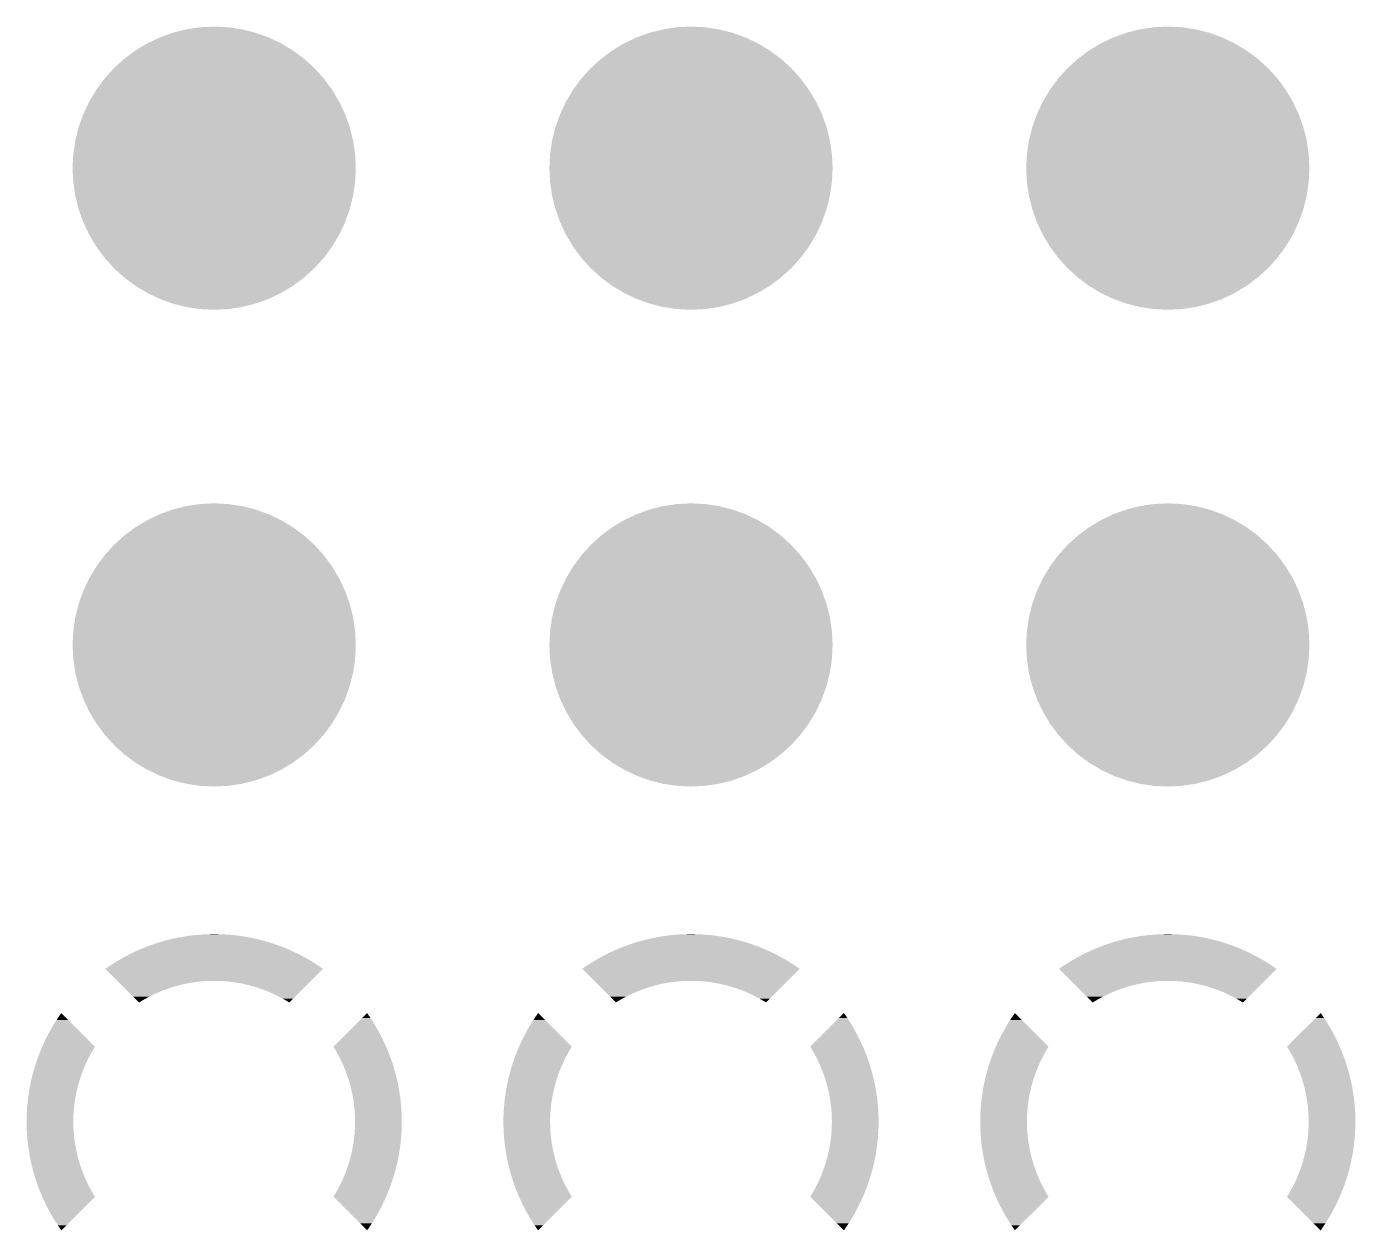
# Model space of a CAD drawing. Extents: x 295 to 953, y 10 to 290.
# Drawn here: x 731.5 to 738.58, y 123.09 to 129.51 of the extents above; entities that cross this region are included whole.
import ezdxf

# ---------------------------------------------------------------- set-up
doc = ezdxf.new("R2010")
doc.units = 0
doc.header["$LTSCALE"] = 5
doc.header["$MEASUREMENT"] = 0
doc.layers.get('0').update_dxf_attribs({"linetype": 'CONTINUOUS', "lineweight": 25})

msp = doc.modelspace()

# ---------------------------------------------------------------- linework, layer by layer
at = {"const_width": 0.7544}
for points in [[(732.1225, 128.7533, 1), (732.8769, 128.7533, 1)], [(734.6625, 128.7533, 1), (735.4169, 128.7533, 1)], [(737.2025, 128.7533, 1), (737.9569, 128.7533, 1)], [(732.1225, 126.2133, 1), (732.8769, 126.2133, 1)], [(734.6625, 126.2133, 1), (735.4169, 126.2133, 1)], [(737.2025, 126.2133, 1), (737.9569, 126.2133, 1)]]:
    msp.add_lwpolyline(points, format="xyb", close=True, dxfattribs=at)
for points in [[(732.3347, 124.6588), (732.3519, 124.6618), (732.6661, 124.6588), (732.6457, 124.6618)], [(732.3519, 124.6618), (732.3799, 124.6653), (732.6457, 124.6618), (732.6215, 124.6653)], [(732.3799, 124.6653), (732.3967, 124.6675), (732.6215, 124.6653), (732.6003, 124.6675)], [(732.3967, 124.6675), (732.4258, 124.6698), (732.6003, 124.6675), (732.5767, 124.6698)], [(732.4258, 124.6698), (732.4416, 124.6711), (732.5767, 124.6698), (732.5533, 124.6711)], [(732.4416, 124.6711), (732.4747, 124.6723), (732.5533, 124.6711), (732.5317, 124.6723)], [(732.4747, 124.6723), (732.4866, 124.6727), (732.5317, 124.6723), (732.4866, 124.6727)], [(734.8747, 124.6588), (734.8919, 124.6618), (735.2061, 124.6588), (735.1857, 124.6618)], [(734.8919, 124.6618), (734.9199, 124.6653), (735.1857, 124.6618), (735.1615, 124.6653)], [(734.9199, 124.6653), (734.9367, 124.6675), (735.1615, 124.6653), (735.1403, 124.6675)], [(734.9367, 124.6675), (734.9658, 124.6698), (735.1403, 124.6675), (735.1167, 124.6698)], [(734.9658, 124.6698), (734.9816, 124.6711), (735.1167, 124.6698), (735.0933, 124.6711)], [(734.9816, 124.6711), (735.0147, 124.6723), (735.0933, 124.6711), (735.0717, 124.6723)], [(735.0147, 124.6723), (735.0266, 124.6727), (735.0717, 124.6723), (735.0266, 124.6727)], [(737.4147, 124.6588), (737.4319, 124.6618), (737.7461, 124.6588), (737.7257, 124.6618)], [(737.4319, 124.6618), (737.4599, 124.6653), (737.7257, 124.6618), (737.7015, 124.6653)], [(737.4599, 124.6653), (737.4767, 124.6675), (737.7015, 124.6653), (737.6803, 124.6675)], [(737.4767, 124.6675), (737.5058, 124.6698), (737.6803, 124.6675), (737.6567, 124.6698)], [(737.5058, 124.6698), (737.5216, 124.6711), (737.6567, 124.6698), (737.6333, 124.6711)], [(737.5216, 124.6711), (737.5547, 124.6723), (737.6333, 124.6711), (737.6117, 124.6723)], [(737.5547, 124.6723), (737.5666, 124.6727), (737.6117, 124.6723), (737.5666, 124.6727)], [(732.0931, 124.5864), (732.1178, 124.5967), (732.9056, 124.5864), (732.8822, 124.5967)], [(732.1178, 124.5967), (732.1347, 124.6038), (732.8822, 124.5967), (732.864, 124.6038)], [(732.1347, 124.6038), (732.1599, 124.613), (732.864, 124.6038), (732.8402, 124.613)], [(732.1599, 124.613), (732.177, 124.6193), (732.8402, 124.613), (732.8216, 124.6193)], [(732.177, 124.6193), (732.2027, 124.6274), (732.8216, 124.6193), (732.7975, 124.6274)], [(732.2027, 124.6274), (732.22, 124.6329), (732.7975, 124.6274), (732.7785, 124.6329)], [(732.22, 124.6329), (732.2462, 124.6399), (732.7785, 124.6329), (732.7542, 124.6399)], [(732.2462, 124.6399), (732.2635, 124.6445), (732.7542, 124.6399), (732.7348, 124.6445)], [(732.2635, 124.6445), (732.2902, 124.6503), (732.7348, 124.6445), (732.7103, 124.6503)], [(732.2902, 124.6503), (732.3075, 124.6541), (732.7103, 124.6503), (732.6905, 124.6541)], [(732.3075, 124.6541), (732.3347, 124.6588), (732.6905, 124.6541), (732.6661, 124.6588)], [(734.6331, 124.5864), (734.6578, 124.5967), (735.4456, 124.5864), (735.4222, 124.5967)], [(734.6578, 124.5967), (734.6747, 124.6038), (735.4222, 124.5967), (735.404, 124.6038)], [(734.6747, 124.6038), (734.6999, 124.613), (735.404, 124.6038), (735.3802, 124.613)], [(734.6999, 124.613), (734.717, 124.6193), (735.3802, 124.613), (735.3616, 124.6193)], [(734.717, 124.6193), (734.7427, 124.6274), (735.3616, 124.6193), (735.3375, 124.6274)], [(734.7427, 124.6274), (734.76, 124.6329), (735.3375, 124.6274), (735.3185, 124.6329)], [(734.76, 124.6329), (734.7862, 124.6399), (735.3185, 124.6329), (735.2942, 124.6399)], [(734.7862, 124.6399), (734.8035, 124.6445), (735.2942, 124.6399), (735.2748, 124.6445)], [(734.8035, 124.6445), (734.8302, 124.6503), (735.2748, 124.6445), (735.2503, 124.6503)], [(734.8302, 124.6503), (734.8475, 124.6541), (735.2503, 124.6503), (735.2305, 124.6541)], [(734.8475, 124.6541), (734.8747, 124.6588), (735.2305, 124.6541), (735.2061, 124.6588)], [(737.1731, 124.5864), (737.1978, 124.5967), (737.9856, 124.5864), (737.9622, 124.5967)], [(737.1978, 124.5967), (737.2147, 124.6038), (737.9622, 124.5967), (737.944, 124.6038)], [(737.2147, 124.6038), (737.2399, 124.613), (737.944, 124.6038), (737.9202, 124.613)], [(737.2399, 124.613), (737.257, 124.6193), (737.9202, 124.613), (737.9016, 124.6193)], [(737.257, 124.6193), (737.2827, 124.6274), (737.9016, 124.6193), (737.8775, 124.6274)], [(737.2827, 124.6274), (737.3, 124.6329), (737.8775, 124.6274), (737.8585, 124.6329)], [(737.3, 124.6329), (737.3262, 124.6399), (737.8585, 124.6329), (737.8342, 124.6399)], [(737.3262, 124.6399), (737.3435, 124.6445), (737.8342, 124.6399), (737.8148, 124.6445)], [(737.3435, 124.6445), (737.3702, 124.6503), (737.8148, 124.6445), (737.7903, 124.6503)], [(737.3702, 124.6503), (737.3875, 124.6541), (737.7903, 124.6503), (737.7705, 124.6541)], [(737.3875, 124.6541), (737.4147, 124.6588), (737.7705, 124.6541), (737.7461, 124.6588)], [(731.9582, 124.5131), (731.9737, 124.5232), (733.0416, 124.5131), (733.0252, 124.5232)], [(731.9737, 124.5232), (731.9966, 124.5367), (733.0252, 124.5232), (733.0032, 124.5367)], [(731.9966, 124.5367), (732.0126, 124.546), (733.0032, 124.5367), (732.9863, 124.546)], [(732.0126, 124.546), (732.0361, 124.5585), (732.9863, 124.546), (732.9638, 124.5585)], [(732.0361, 124.5585), (732.0524, 124.5671), (732.9638, 124.5585), (732.9464, 124.5671)], [(732.0524, 124.5671), (732.0765, 124.5785), (732.9464, 124.5671), (732.9234, 124.5785)], [(732.0765, 124.5785), (732.0931, 124.5864), (732.9234, 124.5785), (732.9056, 124.5864)], [(734.4982, 124.5131), (734.5137, 124.5232), (735.5816, 124.5131), (735.5652, 124.5232)], [(734.5137, 124.5232), (734.5366, 124.5367), (735.5652, 124.5232), (735.5432, 124.5367)], [(734.5366, 124.5367), (734.5526, 124.546), (735.5432, 124.5367), (735.5263, 124.546)], [(734.5526, 124.546), (734.5761, 124.5585), (735.5263, 124.546), (735.5038, 124.5585)], [(734.5761, 124.5585), (734.5924, 124.5671), (735.5038, 124.5585), (735.4864, 124.5671)], [(734.5924, 124.5671), (734.6165, 124.5785), (735.4864, 124.5671), (735.4634, 124.5785)], [(734.6165, 124.5785), (734.6331, 124.5864), (735.4634, 124.5785), (735.4456, 124.5864)], [(737.0382, 124.5131), (737.0537, 124.5232), (738.1216, 124.5131), (738.1052, 124.5232)], [(737.0537, 124.5232), (737.0766, 124.5367), (738.1052, 124.5232), (738.0832, 124.5367)], [(737.0766, 124.5367), (737.0926, 124.546), (738.0832, 124.5367), (738.0663, 124.546)], [(737.0926, 124.546), (737.1161, 124.5585), (738.0663, 124.546), (738.0438, 124.5585)], [(737.1161, 124.5585), (737.1324, 124.5671), (738.0438, 124.5585), (738.0264, 124.5671)], [(737.1324, 124.5671), (737.1565, 124.5785), (738.0264, 124.5671), (738.0034, 124.5785)], [(737.1565, 124.5785), (737.1731, 124.5864), (738.0034, 124.5785), (737.9856, 124.5864)], [(731.9205, 124.4878), (731.9359, 124.4986), (733.0789, 124.4878), (733.063, 124.4986)], [(731.9845, 124.4238), (731.9205, 124.4878), (733.0149, 124.4238), (733.0789, 124.4878)], [(731.9359, 124.4986), (731.9582, 124.5131), (733.063, 124.4986), (733.0416, 124.5131)], [(734.4605, 124.4878), (734.4759, 124.4986), (735.6189, 124.4878), (735.603, 124.4986)], [(734.5245, 124.4238), (734.4605, 124.4878), (735.5549, 124.4238), (735.6189, 124.4878)], [(734.4759, 124.4986), (734.4982, 124.5131), (735.603, 124.4986), (735.5816, 124.5131)], [(737.0005, 124.4878), (737.0159, 124.4986), (738.1589, 124.4878), (738.143, 124.4986)], [(737.0645, 124.4238), (737.0005, 124.4878), (738.0949, 124.4238), (738.1589, 124.4878)], [(737.0159, 124.4986), (737.0382, 124.5131), (738.143, 124.4986), (738.1216, 124.5131)], [(731.9859, 124.4224), (731.9845, 124.4238), (732.4528, 124.4224), (732.4918, 124.4238)], [(731.9893, 124.419), (731.9859, 124.4224), (732.4139, 124.419), (732.4528, 124.4224)], [(731.9948, 124.4135), (731.9893, 124.419), (732.3752, 124.4135), (732.4139, 124.419)], [(732.0023, 124.406), (731.9948, 124.4135), (732.3369, 124.406), (732.3752, 124.4135)], [(732.0117, 124.3965), (732.0023, 124.406), (732.299, 124.3965), (732.3369, 124.406)], [(732.0231, 124.3851), (732.0117, 124.3965), (732.2617, 124.3851), (732.299, 124.3965)], [(732.0365, 124.3718), (732.0231, 124.3851), (732.225, 124.3718), (732.2617, 124.3851)], [(732.5309, 124.4232), (732.4918, 124.4238), (733.0143, 124.4232), (733.0149, 124.4238)], [(732.5698, 124.4206), (732.5309, 124.4232), (733.0117, 124.4206), (733.0143, 124.4232)], [(732.6086, 124.4159), (732.5698, 124.4206), (733.007, 124.4159), (733.0117, 124.4206)], [(732.6471, 124.4093), (732.6086, 124.4159), (733.0004, 124.4093), (733.007, 124.4159)], [(732.6852, 124.4006), (732.6471, 124.4093), (732.9917, 124.4006), (733.0004, 124.4093)], [(732.7227, 124.39), (732.6852, 124.4006), (732.9811, 124.39), (732.9917, 124.4006)], [(732.7597, 124.3774), (732.7227, 124.39), (732.9685, 124.3774), (732.9811, 124.39)], [(734.5259, 124.4224), (734.5245, 124.4238), (734.9928, 124.4224), (735.0318, 124.4238)], [(734.5293, 124.419), (734.5259, 124.4224), (734.9539, 124.419), (734.9928, 124.4224)], [(734.5348, 124.4135), (734.5293, 124.419), (734.9152, 124.4135), (734.9539, 124.419)], [(734.5423, 124.406), (734.5348, 124.4135), (734.8769, 124.406), (734.9152, 124.4135)], [(734.5517, 124.3965), (734.5423, 124.406), (734.839, 124.3965), (734.8769, 124.406)], [(734.5631, 124.3851), (734.5517, 124.3965), (734.8017, 124.3851), (734.839, 124.3965)], [(734.5765, 124.3718), (734.5631, 124.3851), (734.765, 124.3718), (734.8017, 124.3851)], [(735.0709, 124.4232), (735.0318, 124.4238), (735.5543, 124.4232), (735.5549, 124.4238)], [(735.1098, 124.4206), (735.0709, 124.4232), (735.5517, 124.4206), (735.5543, 124.4232)], [(735.1486, 124.4159), (735.1098, 124.4206), (735.547, 124.4159), (735.5517, 124.4206)], [(735.1871, 124.4093), (735.1486, 124.4159), (735.5404, 124.4093), (735.547, 124.4159)], [(735.2252, 124.4006), (735.1871, 124.4093), (735.5317, 124.4006), (735.5404, 124.4093)], [(735.2627, 124.39), (735.2252, 124.4006), (735.5211, 124.39), (735.5317, 124.4006)], [(735.2997, 124.3774), (735.2627, 124.39), (735.5085, 124.3774), (735.5211, 124.39)], [(737.0659, 124.4224), (737.0645, 124.4238), (737.5328, 124.4224), (737.5718, 124.4238)], [(737.0693, 124.419), (737.0659, 124.4224), (737.4939, 124.419), (737.5328, 124.4224)], [(737.0748, 124.4135), (737.0693, 124.419), (737.4552, 124.4135), (737.4939, 124.419)], [(737.0823, 124.406), (737.0748, 124.4135), (737.4169, 124.406), (737.4552, 124.4135)], [(737.0917, 124.3965), (737.0823, 124.406), (737.379, 124.3965), (737.4169, 124.406)], [(737.1031, 124.3851), (737.0917, 124.3965), (737.3417, 124.3851), (737.379, 124.3965)], [(737.1165, 124.3718), (737.1031, 124.3851), (737.305, 124.3718), (737.3417, 124.3851)], [(737.6109, 124.4232), (737.5718, 124.4238), (738.0943, 124.4232), (738.0949, 124.4238)], [(737.6498, 124.4206), (737.6109, 124.4232), (738.0917, 124.4206), (738.0943, 124.4232)], [(737.6886, 124.4159), (737.6498, 124.4206), (738.087, 124.4159), (738.0917, 124.4206)], [(737.7271, 124.4093), (737.6886, 124.4159), (738.0804, 124.4093), (738.087, 124.4159)], [(737.7652, 124.4006), (737.7271, 124.4093), (738.0717, 124.4006), (738.0804, 124.4093)], [(737.8027, 124.39), (737.7652, 124.4006), (738.0611, 124.39), (738.0717, 124.4006)], [(737.8397, 124.3774), (737.8027, 124.39), (738.0485, 124.3774), (738.0611, 124.39)], [(732.0517, 124.3566), (732.0365, 124.3718), (732.189, 124.3566), (732.225, 124.3718)], [(732.0688, 124.3395), (732.0517, 124.3566), (732.1539, 124.3395), (732.189, 124.3566)], [(732.0877, 124.3206), (732.0688, 124.3395), (732.1197, 124.3206), (732.1539, 124.3395)], [(732.0998, 124.3085), (732.0877, 124.3206), (732.0998, 124.3085), (732.1197, 124.3206)], [(732.796, 124.3629), (732.7597, 124.3774), (732.954, 124.3629), (732.9685, 124.3774)], [(732.8314, 124.3466), (732.796, 124.3629), (732.9377, 124.3466), (732.954, 124.3629)], [(732.866, 124.3284), (732.8314, 124.3466), (732.9195, 124.3284), (732.9377, 124.3466)], [(732.8996, 124.3085), (732.866, 124.3284), (732.8996, 124.3085), (732.9195, 124.3284)], [(734.5917, 124.3566), (734.5765, 124.3718), (734.729, 124.3566), (734.765, 124.3718)], [(734.6088, 124.3395), (734.5917, 124.3566), (734.6939, 124.3395), (734.729, 124.3566)], [(734.6277, 124.3206), (734.6088, 124.3395), (734.6597, 124.3206), (734.6939, 124.3395)], [(734.6398, 124.3085), (734.6277, 124.3206), (734.6398, 124.3085), (734.6597, 124.3206)], [(735.336, 124.3629), (735.2997, 124.3774), (735.494, 124.3629), (735.5085, 124.3774)], [(735.3714, 124.3466), (735.336, 124.3629), (735.4777, 124.3466), (735.494, 124.3629)], [(735.406, 124.3284), (735.3714, 124.3466), (735.4595, 124.3284), (735.4777, 124.3466)], [(735.4396, 124.3085), (735.406, 124.3284), (735.4396, 124.3085), (735.4595, 124.3284)], [(737.1317, 124.3566), (737.1165, 124.3718), (737.269, 124.3566), (737.305, 124.3718)], [(737.1488, 124.3395), (737.1317, 124.3566), (737.2339, 124.3395), (737.269, 124.3566)], [(737.1677, 124.3206), (737.1488, 124.3395), (737.1997, 124.3206), (737.2339, 124.3395)], [(737.1798, 124.3085), (737.1677, 124.3206), (737.1798, 124.3085), (737.1997, 124.3206)], [(737.876, 124.3629), (737.8397, 124.3774), (738.034, 124.3629), (738.0485, 124.3774)], [(737.9114, 124.3466), (737.876, 124.3629), (738.0177, 124.3466), (738.034, 124.3629)], [(737.946, 124.3284), (737.9114, 124.3466), (737.9995, 124.3284), (738.0177, 124.3466)], [(737.9796, 124.3085), (737.946, 124.3284), (737.9796, 124.3085), (737.9995, 124.3284)], [(731.6599, 124.2152), (731.6852, 124.2525), (731.7225, 124.2152), (731.6852, 124.2525)], [(733.2879, 124.2262), (733.3142, 124.2525), (733.3323, 124.2262), (733.3142, 124.2525)], [(734.1999, 124.2152), (734.2252, 124.2525), (734.2625, 124.2152), (734.2252, 124.2525)], [(735.8279, 124.2262), (735.8542, 124.2525), (735.8723, 124.2262), (735.8542, 124.2525)], [(736.7399, 124.2152), (736.7652, 124.2525), (736.8025, 124.2152), (736.7652, 124.2525)], [(738.3679, 124.2262), (738.3942, 124.2525), (738.4123, 124.2262), (738.3942, 124.2525)], [(731.6145, 124.1374), (731.6363, 124.1768), (731.8003, 124.1374), (731.7609, 124.1768)], [(731.6363, 124.1768), (731.6599, 124.2152), (731.7609, 124.1768), (731.7225, 124.2152)], [(733.2106, 124.149), (733.2498, 124.1881), (733.3787, 124.149), (733.3564, 124.1881)], [(733.2498, 124.1881), (733.2879, 124.2262), (733.3564, 124.1881), (733.3323, 124.2262)], [(734.1545, 124.1374), (734.1763, 124.1768), (734.3403, 124.1374), (734.3009, 124.1768)], [(734.1763, 124.1768), (734.1999, 124.2152), (734.3009, 124.1768), (734.2625, 124.2152)], [(735.7506, 124.149), (735.7898, 124.1881), (735.9187, 124.149), (735.8964, 124.1881)], [(735.7898, 124.1881), (735.8279, 124.2262), (735.8964, 124.1881), (735.8723, 124.2262)], [(736.6945, 124.1374), (736.7163, 124.1768), (736.8803, 124.1374), (736.8409, 124.1768)], [(736.7163, 124.1768), (736.7399, 124.2152), (736.8409, 124.1768), (736.8025, 124.2152)], [(738.2906, 124.149), (738.3298, 124.1881), (738.4587, 124.149), (738.4364, 124.1881)], [(738.3298, 124.1881), (738.3679, 124.2262), (738.4364, 124.1881), (738.4123, 124.2262)], [(731.584, 124.0732), (731.5945, 124.097), (731.8645, 124.0732), (731.8407, 124.097)], [(731.5945, 124.097), (731.6145, 124.1374), (731.8407, 124.097), (731.8003, 124.1374)], [(733.1349, 124.0732), (733.1705, 124.1089), (733.4156, 124.0732), (733.3993, 124.1089)], [(733.1705, 124.1089), (733.2106, 124.149), (733.3993, 124.1089), (733.3787, 124.149)], [(734.124, 124.0732), (734.1345, 124.097), (734.4045, 124.0732), (734.3807, 124.097)], [(734.1345, 124.097), (734.1545, 124.1374), (734.3807, 124.097), (734.3403, 124.1374)], [(735.6749, 124.0732), (735.7105, 124.1089), (735.9556, 124.0732), (735.9393, 124.1089)], [(735.7105, 124.1089), (735.7506, 124.149), (735.9393, 124.1089), (735.9187, 124.149)], [(736.664, 124.0732), (736.6745, 124.097), (736.9445, 124.0732), (736.9207, 124.097)], [(736.6745, 124.097), (736.6945, 124.1374), (736.9207, 124.097), (736.8803, 124.1374)], [(738.2149, 124.0732), (738.2505, 124.1089), (738.4956, 124.0732), (738.4793, 124.1089)], [(738.2505, 124.1089), (738.2906, 124.149), (738.4793, 124.1089), (738.4587, 124.149)], [(731.56, 124.0138), (731.57, 124.0396), (731.831, 124.0138), (731.8446, 124.0396)], [(731.57, 124.0396), (731.5763, 124.0558), (731.8446, 124.0396), (731.8542, 124.0558)], [(731.5763, 124.0558), (731.584, 124.0732), (731.8542, 124.0558), (731.8645, 124.0732)], [(733.1381, 124.0679), (733.1349, 124.0732), (733.418, 124.0679), (733.4156, 124.0732)], [(733.1509, 124.0465), (733.1381, 124.0679), (733.4266, 124.0465), (733.418, 124.0679)], [(733.1619, 124.0261), (733.1509, 124.0465), (733.4349, 124.0261), (733.4266, 124.0465)], [(733.1695, 124.0121), (733.1619, 124.0261), (733.4398, 124.0121), (733.4349, 124.0261)], [(734.1, 124.0138), (734.11, 124.0396), (734.371, 124.0138), (734.3846, 124.0396)], [(734.11, 124.0396), (734.1163, 124.0558), (734.3846, 124.0396), (734.3942, 124.0558)], [(734.1163, 124.0558), (734.124, 124.0732), (734.3942, 124.0558), (734.4045, 124.0732)], [(735.6781, 124.0679), (735.6749, 124.0732), (735.958, 124.0679), (735.9556, 124.0732)], [(735.6909, 124.0465), (735.6781, 124.0679), (735.9666, 124.0465), (735.958, 124.0679)], [(735.7019, 124.0261), (735.6909, 124.0465), (735.9749, 124.0261), (735.9666, 124.0465)], [(735.7095, 124.0121), (735.7019, 124.0261), (735.9798, 124.0121), (735.9749, 124.0261)], [(736.64, 124.0138), (736.65, 124.0396), (736.911, 124.0138), (736.9246, 124.0396)], [(736.65, 124.0396), (736.6563, 124.0558), (736.9246, 124.0396), (736.9342, 124.0558)], [(736.6563, 124.0558), (736.664, 124.0732), (736.9342, 124.0558), (736.9445, 124.0732)], [(738.2181, 124.0679), (738.2149, 124.0732), (738.498, 124.0679), (738.4956, 124.0732)], [(738.2309, 124.0465), (738.2181, 124.0679), (738.5066, 124.0465), (738.498, 124.0679)], [(738.2419, 124.0261), (738.2309, 124.0465), (738.5149, 124.0261), (738.5066, 124.0465)], [(738.2495, 124.0121), (738.2419, 124.0261), (738.5198, 124.0121), (738.5149, 124.0261)], [(731.5347, 123.9333), (731.5452, 123.9696), (731.7956, 123.9333), (731.8101, 123.9696)], [(731.5452, 123.9696), (731.5456, 123.9711), (731.8101, 123.9696), (731.8108, 123.9711)], [(731.5456, 123.9711), (731.557, 124.005), (731.8108, 123.9711), (731.8264, 124.005)], [(731.557, 124.005), (731.56, 124.0138), (731.8264, 124.005), (731.831, 124.0138)], [(733.183, 123.9836), (733.1695, 124.0121), (733.4498, 123.9836), (733.4398, 124.0121)], [(733.1862, 123.9768), (733.183, 123.9836), (733.4519, 123.9768), (733.4498, 123.9836)], [(733.201, 123.9407), (733.1862, 123.9768), (733.4628, 123.9407), (733.4519, 123.9768)], [(734.0747, 123.9333), (734.0852, 123.9696), (734.3356, 123.9333), (734.3501, 123.9696)], [(734.0852, 123.9696), (734.0856, 123.9711), (734.3501, 123.9696), (734.3508, 123.9711)], [(734.0856, 123.9711), (734.097, 124.005), (734.3508, 123.9711), (734.3664, 124.005)], [(734.097, 124.005), (734.1, 124.0138), (734.3664, 124.005), (734.371, 124.0138)], [(735.723, 123.9836), (735.7095, 124.0121), (735.9898, 123.9836), (735.9798, 124.0121)], [(735.7262, 123.9768), (735.723, 123.9836), (735.9919, 123.9768), (735.9898, 123.9836)], [(735.741, 123.9407), (735.7262, 123.9768), (736.0028, 123.9407), (735.9919, 123.9768)], [(736.6147, 123.9333), (736.6252, 123.9696), (736.8756, 123.9333), (736.8901, 123.9696)], [(736.6252, 123.9696), (736.6256, 123.9711), (736.8901, 123.9696), (736.8908, 123.9711)], [(736.6256, 123.9711), (736.637, 124.005), (736.8908, 123.9711), (736.9064, 124.005)], [(736.637, 124.005), (736.64, 124.0138), (736.9064, 124.005), (736.911, 124.0138)], [(738.263, 123.9836), (738.2495, 124.0121), (738.5298, 123.9836), (738.5198, 124.0121)], [(738.2662, 123.9768), (738.263, 123.9836), (738.5319, 123.9768), (738.5298, 123.9836)], [(738.281, 123.9407), (738.2662, 123.9768), (738.5428, 123.9407), (738.5319, 123.9768)], [(731.5178, 123.8588), (731.5227, 123.884), (731.7724, 123.8588), (731.7795, 123.884)], [(731.5227, 123.884), (731.5256, 123.8963), (731.7795, 123.884), (731.783, 123.8963)], [(731.5256, 123.8963), (731.5331, 123.9278), (731.783, 123.8963), (731.7937, 123.9278)], [(731.5331, 123.9278), (731.5347, 123.9333), (731.7937, 123.9278), (731.7956, 123.9333)], [(733.2011, 123.9404), (733.201, 123.9407), (733.4628, 123.9404), (733.4628, 123.9407)], [(733.214, 123.9038), (733.2011, 123.9404), (733.4721, 123.9038), (733.4628, 123.9404)], [(733.2161, 123.8967), (733.214, 123.9038), (733.4739, 123.8967), (733.4721, 123.9038)], [(733.225, 123.8664), (733.2161, 123.8967), (733.4801, 123.8664), (733.4739, 123.8967)], [(734.0578, 123.8588), (734.0627, 123.884), (734.3124, 123.8588), (734.3195, 123.884)], [(734.0627, 123.884), (734.0656, 123.8963), (734.3195, 123.884), (734.323, 123.8963)], [(734.0656, 123.8963), (734.0731, 123.9278), (734.323, 123.8963), (734.3337, 123.9278)], [(734.0731, 123.9278), (734.0747, 123.9333), (734.3337, 123.9278), (734.3356, 123.9333)], [(735.7411, 123.9404), (735.741, 123.9407), (736.0028, 123.9404), (736.0028, 123.9407)], [(735.754, 123.9038), (735.7411, 123.9404), (736.0121, 123.9038), (736.0028, 123.9404)], [(735.7561, 123.8967), (735.754, 123.9038), (736.0139, 123.8967), (736.0121, 123.9038)], [(735.765, 123.8664), (735.7561, 123.8967), (736.0201, 123.8664), (736.0139, 123.8967)], [(736.5978, 123.8588), (736.6027, 123.884), (736.8524, 123.8588), (736.8595, 123.884)], [(736.6027, 123.884), (736.6056, 123.8963), (736.8595, 123.884), (736.863, 123.8963)], [(736.6056, 123.8963), (736.6131, 123.9278), (736.863, 123.8963), (736.8737, 123.9278)], [(736.6131, 123.9278), (736.6147, 123.9333), (736.8737, 123.9278), (736.8756, 123.9333)], [(738.2811, 123.9404), (738.281, 123.9407), (738.5428, 123.9404), (738.5428, 123.9407)], [(738.294, 123.9038), (738.2811, 123.9404), (738.5521, 123.9038), (738.5428, 123.9404)], [(738.2961, 123.8967), (738.294, 123.9038), (738.5539, 123.8967), (738.5521, 123.9038)], [(738.305, 123.8664), (738.2961, 123.8967), (738.5601, 123.8664), (738.5539, 123.8967)], [(731.5077, 123.7951), (731.5114, 123.8207), (731.7593, 123.7951), (731.7637, 123.8207)], [(731.5114, 123.8207), (731.5142, 123.8397), (731.7637, 123.8207), (731.7681, 123.8397)], [(731.5142, 123.8397), (731.5178, 123.8588), (731.7681, 123.8397), (731.7724, 123.8588)], [(733.2283, 123.8526), (733.225, 123.8664), (733.483, 123.8526), (733.4801, 123.8664)], [(733.2341, 123.8284), (733.2283, 123.8526), (733.4868, 123.8284), (733.483, 123.8526)], [(733.2378, 123.8081), (733.2341, 123.8284), (733.4901, 123.8081), (733.4868, 123.8284)], [(734.0477, 123.7951), (734.0514, 123.8207), (734.2993, 123.7951), (734.3037, 123.8207)], [(734.0514, 123.8207), (734.0542, 123.8397), (734.3037, 123.8207), (734.3081, 123.8397)], [(734.0542, 123.8397), (734.0578, 123.8588), (734.3081, 123.8397), (734.3124, 123.8588)], [(735.7683, 123.8526), (735.765, 123.8664), (736.023, 123.8526), (736.0201, 123.8664)], [(735.7741, 123.8284), (735.7683, 123.8526), (736.0268, 123.8284), (736.023, 123.8526)], [(735.7778, 123.8081), (735.7741, 123.8284), (736.0301, 123.8081), (736.0268, 123.8284)], [(736.5877, 123.7951), (736.5914, 123.8207), (736.8393, 123.7951), (736.8437, 123.8207)], [(736.5914, 123.8207), (736.5942, 123.8397), (736.8437, 123.8207), (736.8481, 123.8397)], [(736.5942, 123.8397), (736.5978, 123.8588), (736.8481, 123.8397), (736.8524, 123.8588)], [(738.3083, 123.8526), (738.305, 123.8664), (738.563, 123.8526), (738.5601, 123.8664)], [(738.3141, 123.8284), (738.3083, 123.8526), (738.5668, 123.8284), (738.563, 123.8526)], [(738.3178, 123.8081), (738.3141, 123.8284), (738.5701, 123.8081), (738.5668, 123.8284)], [(731.5007, 123.7053), (731.5028, 123.7434), (731.7498, 123.7053), (731.7524, 123.7434)], [(731.5028, 123.7434), (731.5032, 123.7503), (731.7524, 123.7434), (731.7532, 123.7503)], [(731.5032, 123.7503), (731.5064, 123.7822), (731.7532, 123.7503), (731.7571, 123.7822)], [(731.5064, 123.7822), (731.5077, 123.7951), (731.7571, 123.7822), (731.7593, 123.7951)], [(733.2411, 123.79), (733.2378, 123.8081), (733.4921, 123.79), (733.4901, 123.8081)], [(733.2446, 123.7633), (733.2411, 123.79), (733.4951, 123.7633), (733.4921, 123.79)], [(733.2462, 123.7513), (733.2446, 123.7633), (733.4959, 123.7513), (733.4951, 123.7633)], [(733.2488, 123.7184), (733.2462, 123.7513), (733.4982, 123.7184), (733.4959, 123.7513)], [(734.0407, 123.7053), (734.0428, 123.7434), (734.2898, 123.7053), (734.2924, 123.7434)], [(734.0428, 123.7434), (734.0432, 123.7503), (734.2924, 123.7434), (734.2932, 123.7503)], [(734.0432, 123.7503), (734.0464, 123.7822), (734.2932, 123.7503), (734.2971, 123.7822)], [(734.0464, 123.7822), (734.0477, 123.7951), (734.2971, 123.7822), (734.2993, 123.7951)], [(735.7811, 123.79), (735.7778, 123.8081), (736.0321, 123.79), (736.0301, 123.8081)], [(735.7846, 123.7633), (735.7811, 123.79), (736.0351, 123.7633), (736.0321, 123.79)], [(735.7862, 123.7513), (735.7846, 123.7633), (736.0359, 123.7513), (736.0351, 123.7633)], [(735.7888, 123.7184), (735.7862, 123.7513), (736.0382, 123.7184), (736.0359, 123.7513)], [(736.5807, 123.7053), (736.5828, 123.7434), (736.8298, 123.7053), (736.8324, 123.7434)], [(736.5828, 123.7434), (736.5832, 123.7503), (736.8324, 123.7434), (736.8332, 123.7503)], [(736.5832, 123.7503), (736.5864, 123.7822), (736.8332, 123.7503), (736.8371, 123.7822)], [(736.5864, 123.7822), (736.5877, 123.7951), (736.8371, 123.7822), (736.8393, 123.7951)], [(738.3211, 123.79), (738.3178, 123.8081), (738.5721, 123.79), (738.5701, 123.8081)], [(738.3246, 123.7633), (738.3211, 123.79), (738.5751, 123.7633), (738.5721, 123.79)], [(738.3262, 123.7513), (738.3246, 123.7633), (738.5759, 123.7513), (738.5751, 123.7633)], [(738.3288, 123.7184), (738.3262, 123.7513), (738.5782, 123.7184), (738.5759, 123.7513)], [(731.5002, 123.6733), (731.5007, 123.7045), (731.7491, 123.6733), (731.7498, 123.7045)], [(731.5011, 123.6343), (731.5002, 123.6733), (731.7501, 123.6343), (731.7491, 123.6733)], [(731.5007, 123.7045), (731.5007, 123.7053), (731.7498, 123.7045), (731.7498, 123.7053)], [(733.2492, 123.7123), (733.2488, 123.7184), (733.4983, 123.7123), (733.4982, 123.7184)], [(733.2503, 123.6733), (733.2492, 123.7123), (733.4992, 123.6733), (733.4983, 123.7123)], [(733.2496, 123.6421), (733.2503, 123.6733), (733.4987, 123.6421), (733.4992, 123.6733)], [(734.0402, 123.6733), (734.0407, 123.7045), (734.2891, 123.6733), (734.2898, 123.7045)], [(734.0411, 123.6343), (734.0402, 123.6733), (734.2901, 123.6343), (734.2891, 123.6733)], [(734.0407, 123.7045), (734.0407, 123.7053), (734.2898, 123.7045), (734.2898, 123.7053)], [(735.7892, 123.7123), (735.7888, 123.7184), (736.0383, 123.7123), (736.0382, 123.7184)], [(735.7903, 123.6733), (735.7892, 123.7123), (736.0392, 123.6733), (736.0383, 123.7123)], [(735.7896, 123.6421), (735.7903, 123.6733), (736.0387, 123.6421), (736.0392, 123.6733)], [(736.5802, 123.6733), (736.5807, 123.7045), (736.8291, 123.6733), (736.8298, 123.7045)], [(736.5811, 123.6343), (736.5802, 123.6733), (736.8301, 123.6343), (736.8291, 123.6733)], [(736.5807, 123.7045), (736.5807, 123.7053), (736.8298, 123.7045), (736.8298, 123.7053)], [(738.3292, 123.7123), (738.3288, 123.7184), (738.5783, 123.7123), (738.5782, 123.7184)], [(738.3303, 123.6733), (738.3292, 123.7123), (738.5792, 123.6733), (738.5783, 123.7123)], [(738.3296, 123.6421), (738.3303, 123.6733), (738.5787, 123.6421), (738.5792, 123.6733)], [(731.5012, 123.6283), (731.5011, 123.6343), (731.7506, 123.6283), (731.7501, 123.6343)], [(731.5035, 123.5953), (731.5012, 123.6283), (731.7532, 123.5953), (731.7506, 123.6283)], [(733.2462, 123.5963), (733.247, 123.6032), (733.4962, 123.5963), (733.4966, 123.6032)], [(733.247, 123.6032), (733.2496, 123.6413), (733.4966, 123.6032), (733.4987, 123.6413)], [(733.2496, 123.6413), (733.2496, 123.6421), (733.4987, 123.6413), (733.4987, 123.6421)], [(734.0412, 123.6283), (734.0411, 123.6343), (734.2906, 123.6283), (734.2901, 123.6343)], [(734.0435, 123.5953), (734.0412, 123.6283), (734.2932, 123.5953), (734.2906, 123.6283)], [(735.7862, 123.5963), (735.787, 123.6032), (736.0362, 123.5963), (736.0366, 123.6032)], [(735.787, 123.6032), (735.7896, 123.6413), (736.0366, 123.6032), (736.0387, 123.6413)], [(735.7896, 123.6413), (735.7896, 123.6421), (736.0387, 123.6413), (736.0387, 123.6421)], [(736.5812, 123.6283), (736.5811, 123.6343), (736.8306, 123.6283), (736.8301, 123.6343)], [(736.5835, 123.5953), (736.5812, 123.6283), (736.8332, 123.5953), (736.8306, 123.6283)], [(738.3262, 123.5963), (738.327, 123.6032), (738.5762, 123.5963), (738.5766, 123.6032)], [(738.327, 123.6032), (738.3296, 123.6413), (738.5766, 123.6032), (738.5787, 123.6413)], [(738.3296, 123.6413), (738.3296, 123.6421), (738.5787, 123.6413), (738.5787, 123.6421)], [(731.5043, 123.5833), (731.5035, 123.5953), (731.7548, 123.5833), (731.7532, 123.5953)], [(731.5073, 123.5566), (731.5043, 123.5833), (731.7583, 123.5566), (731.7548, 123.5833)], [(731.5093, 123.5385), (731.5073, 123.5566), (731.7616, 123.5385), (731.7583, 123.5566)], [(731.5126, 123.5182), (731.5093, 123.5385), (731.7653, 123.5182), (731.7616, 123.5385)], [(733.2356, 123.5259), (733.2401, 123.5515), (733.488, 123.5259), (733.4917, 123.5515)], [(733.2401, 123.5515), (733.2423, 123.5644), (733.4917, 123.5515), (733.493, 123.5644)], [(733.2423, 123.5644), (733.2462, 123.5963), (733.493, 123.5644), (733.4962, 123.5963)], [(734.0443, 123.5833), (734.0435, 123.5953), (734.2948, 123.5833), (734.2932, 123.5953)], [(734.0473, 123.5566), (734.0443, 123.5833), (734.2983, 123.5566), (734.2948, 123.5833)], [(734.0493, 123.5385), (734.0473, 123.5566), (734.3016, 123.5385), (734.2983, 123.5566)], [(734.0526, 123.5182), (734.0493, 123.5385), (734.3053, 123.5182), (734.3016, 123.5385)], [(735.7756, 123.5259), (735.7801, 123.5515), (736.028, 123.5259), (736.0317, 123.5515)], [(735.7801, 123.5515), (735.7823, 123.5644), (736.0317, 123.5515), (736.033, 123.5644)], [(735.7823, 123.5644), (735.7862, 123.5963), (736.033, 123.5644), (736.0362, 123.5963)], [(736.5843, 123.5833), (736.5835, 123.5953), (736.8348, 123.5833), (736.8332, 123.5953)], [(736.5873, 123.5566), (736.5843, 123.5833), (736.8383, 123.5566), (736.8348, 123.5833)], [(736.5893, 123.5385), (736.5873, 123.5566), (736.8416, 123.5385), (736.8383, 123.5566)], [(736.5926, 123.5182), (736.5893, 123.5385), (736.8453, 123.5182), (736.8416, 123.5385)], [(738.3156, 123.5259), (738.3201, 123.5515), (738.568, 123.5259), (738.5717, 123.5515)], [(738.3201, 123.5515), (738.3223, 123.5644), (738.5717, 123.5515), (738.573, 123.5644)], [(738.3223, 123.5644), (738.3262, 123.5963), (738.573, 123.5644), (738.5762, 123.5963)], [(731.5164, 123.494), (731.5126, 123.5182), (731.7711, 123.494), (731.7653, 123.5182)], [(731.5193, 123.4802), (731.5164, 123.494), (731.7744, 123.4802), (731.7711, 123.494)], [(731.5255, 123.4499), (731.5193, 123.4802), (731.7833, 123.4499), (731.7744, 123.4802)], [(733.2164, 123.4503), (733.2199, 123.4626), (733.4738, 123.4503), (733.4767, 123.4626)], [(733.2199, 123.4626), (733.227, 123.4878), (733.4767, 123.4626), (733.4816, 123.4878)], [(733.227, 123.4878), (733.2313, 123.5069), (733.4816, 123.4878), (733.4852, 123.5069)], [(733.2313, 123.5069), (733.2356, 123.5259), (733.4852, 123.5069), (733.488, 123.5259)], [(734.0564, 123.494), (734.0526, 123.5182), (734.3111, 123.494), (734.3053, 123.5182)], [(734.0593, 123.4802), (734.0564, 123.494), (734.3144, 123.4802), (734.3111, 123.494)], [(734.0655, 123.4499), (734.0593, 123.4802), (734.3233, 123.4499), (734.3144, 123.4802)], [(735.7564, 123.4503), (735.7599, 123.4626), (736.0138, 123.4503), (736.0167, 123.4626)], [(735.7599, 123.4626), (735.767, 123.4878), (736.0167, 123.4626), (736.0216, 123.4878)], [(735.767, 123.4878), (735.7713, 123.5069), (736.0216, 123.4878), (736.0252, 123.5069)], [(735.7713, 123.5069), (735.7756, 123.5259), (736.0252, 123.5069), (736.028, 123.5259)], [(736.5964, 123.494), (736.5926, 123.5182), (736.8511, 123.494), (736.8453, 123.5182)], [(736.5993, 123.4802), (736.5964, 123.494), (736.8544, 123.4802), (736.8511, 123.494)], [(736.6055, 123.4499), (736.5993, 123.4802), (736.8633, 123.4499), (736.8544, 123.4802)], [(738.2964, 123.4503), (738.2999, 123.4626), (738.5538, 123.4503), (738.5567, 123.4626)], [(738.2999, 123.4626), (738.307, 123.4878), (738.5567, 123.4626), (738.5616, 123.4878)], [(738.307, 123.4878), (738.3113, 123.5069), (738.5616, 123.4878), (738.5652, 123.5069)], [(738.3113, 123.5069), (738.3156, 123.5259), (738.5652, 123.5069), (738.568, 123.5259)], [(731.5273, 123.4428), (731.5255, 123.4499), (731.7854, 123.4428), (731.7833, 123.4499)], [(731.5366, 123.4062), (731.5273, 123.4428), (731.7983, 123.4062), (731.7854, 123.4428)], [(731.5366, 123.4059), (731.5366, 123.4062), (731.7984, 123.4059), (731.7983, 123.4062)], [(731.5475, 123.3698), (731.5366, 123.4059), (731.8132, 123.3698), (731.7984, 123.4059)], [(733.1893, 123.377), (733.2038, 123.4133), (733.4542, 123.377), (733.4647, 123.4133)], [(733.2038, 123.4133), (733.2057, 123.4188), (733.4647, 123.4133), (733.4662, 123.4188)], [(733.2057, 123.4188), (733.2164, 123.4503), (733.4662, 123.4188), (733.4738, 123.4503)], [(734.0673, 123.4428), (734.0655, 123.4499), (734.3254, 123.4428), (734.3233, 123.4499)], [(734.0766, 123.4062), (734.0673, 123.4428), (734.3383, 123.4062), (734.3254, 123.4428)], [(734.0766, 123.4059), (734.0766, 123.4062), (734.3384, 123.4059), (734.3383, 123.4062)], [(734.0875, 123.3698), (734.0766, 123.4059), (734.3532, 123.3698), (734.3384, 123.4059)], [(735.7293, 123.377), (735.7438, 123.4133), (735.9942, 123.377), (736.0047, 123.4133)], [(735.7438, 123.4133), (735.7457, 123.4188), (736.0047, 123.4133), (736.0062, 123.4188)], [(735.7457, 123.4188), (735.7564, 123.4503), (736.0062, 123.4188), (736.0138, 123.4503)], [(736.6073, 123.4428), (736.6055, 123.4499), (736.8654, 123.4428), (736.8633, 123.4499)], [(736.6166, 123.4062), (736.6073, 123.4428), (736.8783, 123.4062), (736.8654, 123.4428)], [(736.6166, 123.4059), (736.6166, 123.4062), (736.8784, 123.4059), (736.8783, 123.4062)], [(736.6275, 123.3698), (736.6166, 123.4059), (736.8932, 123.3698), (736.8784, 123.4059)], [(738.2693, 123.377), (738.2838, 123.4133), (738.5342, 123.377), (738.5447, 123.4133)], [(738.2838, 123.4133), (738.2857, 123.4188), (738.5447, 123.4133), (738.5462, 123.4188)], [(738.2857, 123.4188), (738.2964, 123.4503), (738.5462, 123.4188), (738.5538, 123.4503)], [(731.5496, 123.363), (731.5475, 123.3698), (731.8164, 123.363), (731.8132, 123.3698)], [(731.5596, 123.3345), (731.5496, 123.363), (731.8299, 123.3345), (731.8164, 123.363)], [(731.5645, 123.3205), (731.5596, 123.3345), (731.8375, 123.3205), (731.8299, 123.3345)], [(731.5728, 123.3001), (731.5645, 123.3205), (731.8485, 123.3001), (731.8375, 123.3205)], [(733.1548, 123.307), (733.1684, 123.3328), (733.4294, 123.307), (733.4394, 123.3328)], [(733.1684, 123.3328), (733.173, 123.3416), (733.4394, 123.3328), (733.4423, 123.3416)], [(733.173, 123.3416), (733.1886, 123.3755), (733.4423, 123.3416), (733.4538, 123.3755)], [(733.1886, 123.3755), (733.1893, 123.377), (733.4538, 123.3755), (733.4542, 123.377)], [(734.0896, 123.363), (734.0875, 123.3698), (734.3564, 123.363), (734.3532, 123.3698)], [(734.0996, 123.3345), (734.0896, 123.363), (734.3699, 123.3345), (734.3564, 123.363)], [(734.1045, 123.3205), (734.0996, 123.3345), (734.3775, 123.3205), (734.3699, 123.3345)], [(734.1128, 123.3001), (734.1045, 123.3205), (734.3885, 123.3001), (734.3775, 123.3205)], [(735.6948, 123.307), (735.7084, 123.3328), (735.9694, 123.307), (735.9794, 123.3328)], [(735.7084, 123.3328), (735.713, 123.3416), (735.9794, 123.3328), (735.9823, 123.3416)], [(735.713, 123.3416), (735.7286, 123.3755), (735.9823, 123.3416), (735.9938, 123.3755)], [(735.7286, 123.3755), (735.7293, 123.377), (735.9938, 123.3755), (735.9942, 123.377)], [(736.6296, 123.363), (736.6275, 123.3698), (736.8964, 123.363), (736.8932, 123.3698)], [(736.6396, 123.3345), (736.6296, 123.363), (736.9099, 123.3345), (736.8964, 123.363)], [(736.6445, 123.3205), (736.6396, 123.3345), (736.9175, 123.3205), (736.9099, 123.3345)], [(736.6528, 123.3001), (736.6445, 123.3205), (736.9285, 123.3001), (736.9175, 123.3205)], [(738.2348, 123.307), (738.2484, 123.3328), (738.5094, 123.307), (738.5194, 123.3328)], [(738.2484, 123.3328), (738.253, 123.3416), (738.5194, 123.3328), (738.5223, 123.3416)], [(738.253, 123.3416), (738.2686, 123.3755), (738.5223, 123.3416), (738.5338, 123.3755)], [(738.2686, 123.3755), (738.2693, 123.377), (738.5338, 123.3755), (738.5342, 123.377)], [(731.5814, 123.2787), (731.5728, 123.3001), (731.8613, 123.2787), (731.8485, 123.3001)], [(731.5838, 123.2734), (731.5814, 123.2787), (731.8645, 123.2734), (731.8613, 123.2787)], [(731.6001, 123.2377), (731.5838, 123.2734), (731.8289, 123.2377), (731.8645, 123.2734)], [(733.1349, 123.2734), (733.1452, 123.2908), (733.4154, 123.2734), (733.4231, 123.2908)], [(733.1587, 123.2496), (733.1349, 123.2734), (733.4049, 123.2496), (733.4154, 123.2734)], [(733.1452, 123.2908), (733.1548, 123.307), (733.4231, 123.2908), (733.4294, 123.307)], [(733.1991, 123.2092), (733.1587, 123.2496), (733.3849, 123.2092), (733.4049, 123.2496)], [(734.1214, 123.2787), (734.1128, 123.3001), (734.4013, 123.2787), (734.3885, 123.3001)], [(734.1238, 123.2734), (734.1214, 123.2787), (734.4045, 123.2734), (734.4013, 123.2787)], [(734.1401, 123.2377), (734.1238, 123.2734), (734.3689, 123.2377), (734.4045, 123.2734)], [(735.6749, 123.2734), (735.6852, 123.2908), (735.9554, 123.2734), (735.9631, 123.2908)], [(735.6987, 123.2496), (735.6749, 123.2734), (735.9449, 123.2496), (735.9554, 123.2734)], [(735.6852, 123.2908), (735.6948, 123.307), (735.9631, 123.2908), (735.9694, 123.307)], [(735.7391, 123.2092), (735.6987, 123.2496), (735.9249, 123.2092), (735.9449, 123.2496)], [(736.6614, 123.2787), (736.6528, 123.3001), (736.9413, 123.2787), (736.9285, 123.3001)], [(736.6638, 123.2734), (736.6614, 123.2787), (736.9445, 123.2734), (736.9413, 123.2787)], [(736.6801, 123.2377), (736.6638, 123.2734), (736.9089, 123.2377), (736.9445, 123.2734)], [(738.2149, 123.2734), (738.2252, 123.2908), (738.4954, 123.2734), (738.5031, 123.2908)], [(738.2387, 123.2496), (738.2149, 123.2734), (738.4849, 123.2496), (738.4954, 123.2734)], [(738.2252, 123.2908), (738.2348, 123.307), (738.5031, 123.2908), (738.5094, 123.307)], [(738.2791, 123.2092), (738.2387, 123.2496), (738.4649, 123.2092), (738.4849, 123.2496)], [(731.6206, 123.1976), (731.6001, 123.2377), (731.7888, 123.1976), (731.8289, 123.2377)], [(731.643, 123.1585), (731.6206, 123.1976), (731.7496, 123.1585), (731.7888, 123.1976)], [(733.2385, 123.1698), (733.1991, 123.2092), (733.3631, 123.1698), (733.3849, 123.2092)], [(734.1606, 123.1976), (734.1401, 123.2377), (734.3288, 123.1976), (734.3689, 123.2377)], [(734.183, 123.1585), (734.1606, 123.1976), (734.2896, 123.1585), (734.3288, 123.1976)], [(735.7785, 123.1698), (735.7391, 123.2092), (735.9031, 123.1698), (735.9249, 123.2092)], [(736.7006, 123.1976), (736.6801, 123.2377), (736.8688, 123.1976), (736.9089, 123.2377)], [(736.723, 123.1585), (736.7006, 123.1976), (736.8296, 123.1585), (736.8688, 123.1976)], [(738.3185, 123.1698), (738.2791, 123.2092), (738.4431, 123.1698), (738.4649, 123.2092)], [(731.6671, 123.1204), (731.643, 123.1585), (731.7115, 123.1204), (731.7496, 123.1585)], [(731.6852, 123.0941), (731.6671, 123.1204), (731.6852, 123.0941), (731.7115, 123.1204)], [(733.2769, 123.1314), (733.2385, 123.1698), (733.3395, 123.1314), (733.3631, 123.1698)], [(733.3142, 123.0941), (733.2769, 123.1314), (733.3142, 123.0941), (733.3395, 123.1314)], [(734.2071, 123.1204), (734.183, 123.1585), (734.2515, 123.1204), (734.2896, 123.1585)], [(734.2252, 123.0941), (734.2071, 123.1204), (734.2252, 123.0941), (734.2515, 123.1204)], [(735.8169, 123.1314), (735.7785, 123.1698), (735.8795, 123.1314), (735.9031, 123.1698)], [(735.8542, 123.0941), (735.8169, 123.1314), (735.8542, 123.0941), (735.8795, 123.1314)], [(736.7471, 123.1204), (736.723, 123.1585), (736.7915, 123.1204), (736.8296, 123.1585)], [(736.7652, 123.0941), (736.7471, 123.1204), (736.7652, 123.0941), (736.7915, 123.1204)], [(738.3569, 123.1314), (738.3185, 123.1698), (738.4195, 123.1314), (738.4431, 123.1698)], [(738.3942, 123.0941), (738.3569, 123.1314), (738.3942, 123.0941), (738.4195, 123.1314)]]:
    msp.add_solid(points)

doc.saveas('drawing.dxf')
